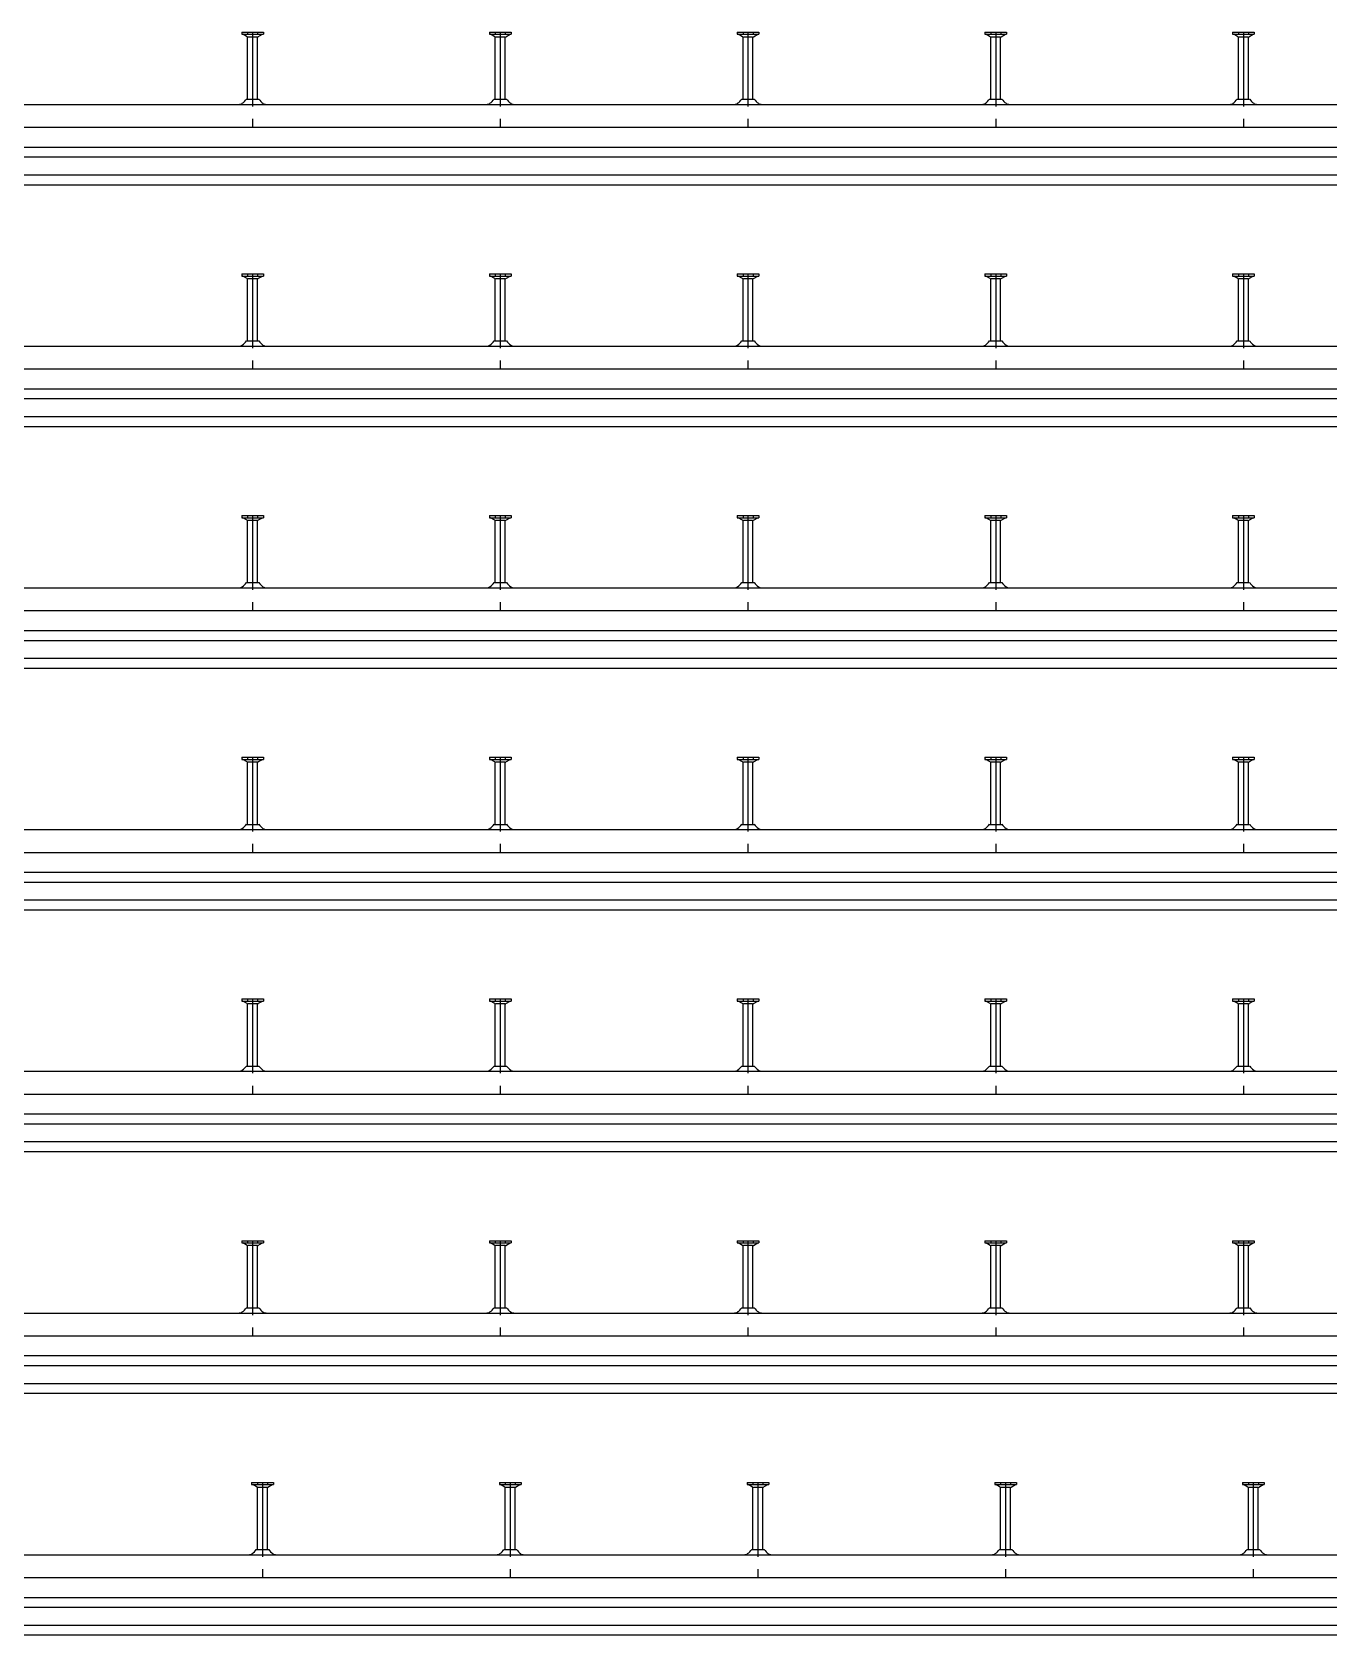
# Model space of a CAD drawing. Header units: millimetres. Extents: x -218 to 5910, y -4299 to 2743.
# Drawn here: x 2393 to 3702, y -4299 to -2681 of the extents above; entities that cross this region are included whole.
import ezdxf

# ---------------------------------------------------------------- set-up
doc = ezdxf.new("R2010")
doc.units = ezdxf.units.MM
doc.header["$LTSCALE"] = 10
doc.linetypes.add('MITTE2', pattern=[1.125, 0.75, -0.125, 0.125, -0.125])
doc.layers.add('HALFEN', color=2, linetype='CONTINUOUS')

msp = doc.modelspace()

# ---------------------------------------------------------------- linework, layer by layer
at = {"layer": 'HALFEN'}
for p, q in [((2604.3, -2680.8), (2626.2, -2680.8)), ((2604.3, -2680.8), (2604.3, -2683)), ((2604.3, -2683), (2626.2, -2683)), ((2609.7, -2685.5), (2605.4, -2683)), ((2610.2, -2680.8), (2610.2, -2683)), ((2619.8, -2685.8), (2610.7, -2685.8)), ((2620.3, -2680.8), (2620.3, -2683)), ((2620.7, -2685.5), (2625.1, -2683)), ((2626.2, -2680.8), (2626.2, -2683)), ((2854.3, -2680.8), (2854.3, -2683)), ((2854.3, -2680.8), (2876.2, -2680.8)), ((2854.3, -2683), (2876.2, -2683)), ((2859.7, -2685.5), (2855.4, -2683)), ((2860.2, -2680.8), (2860.2, -2683)), ((2869.8, -2685.8), (2860.7, -2685.8)), ((2870.3, -2680.8), (2870.3, -2683)), ((2870.7, -2685.5), (2875.1, -2683)), ((2876.2, -2680.8), (2876.2, -2683)), ((3104.3, -2680.8), (3126.2, -2680.8)), ((3104.3, -2680.8), (3104.3, -2683)), ((3104.3, -2683), (3126.2, -2683)), ((3109.7, -2685.5), (3105.4, -2683)), ((3110.2, -2680.8), (3110.2, -2683)), ((3119.8, -2685.8), (3110.7, -2685.8)), ((3120.3, -2680.8), (3120.3, -2683)), ((3120.7, -2685.5), (3125.1, -2683)), ((3126.2, -2680.8), (3126.2, -2683)), ((3354.3, -2680.8), (3354.3, -2683)), ((3354.3, -2680.8), (3376.2, -2680.8)), ((3354.3, -2683), (3376.2, -2683)), ((3359.7, -2685.5), (3355.4, -2683)), ((3360.2, -2680.8), (3360.2, -2683)), ((3369.8, -2685.8), (3360.7, -2685.8)), ((3370.3, -2680.8), (3370.3, -2683)), ((3370.7, -2685.5), (3375.1, -2683)), ((3376.2, -2680.8), (3376.2, -2683)), ((3604.3, -2680.8), (3626.2, -2680.8)), ((3604.3, -2680.8), (3604.3, -2683)), ((3604.3, -2683), (3626.2, -2683)), ((3609.7, -2685.5), (3605.4, -2683)), ((3610.2, -2680.8), (3610.2, -2683)), ((3619.8, -2685.8), (3610.7, -2685.8)), ((3620.3, -2680.8), (3620.3, -2683)), ((3620.7, -2685.5), (3625.1, -2683)), ((3626.2, -2680.8), (3626.2, -2683)), ((2610.2, -2748.5), (2610.2, -2686.3)), ((2620.2, -2748.5), (2620.2, -2686.3)), ((2860.2, -2748.5), (2860.2, -2686.3)), ((2870.2, -2748.5), (2870.2, -2686.3)), ((3110.2, -2748.5), (3110.2, -2686.3)), ((3120.2, -2748.5), (3120.2, -2686.3)), ((3360.2, -2748.5), (3360.2, -2686.3)), ((3370.2, -2748.5), (3370.2, -2686.3)), ((3610.2, -2748.5), (3610.2, -2686.3)), ((3620.2, -2748.5), (3620.2, -2686.3)), ((2609, -2748.5), (2621.5, -2748.5)), ((2859, -2748.5), (2871.5, -2748.5)), ((3109, -2748.5), (3121.5, -2748.5)), ((3359, -2748.5), (3371.5, -2748.5)), ((3609, -2748.5), (3621.5, -2748.5)), ((-159.8, -2753.8), (4390.2, -2753.8)), ((-159.8, -2776.8), (4390.2, -2776.8)), ((-159.8, -2796.8), (4390.2, -2796.8)), ((-159.8, -2806.8), (4390.2, -2806.8)), ((-159.8, -2824.8), (4390.2, -2824.8)), ((-159.8, -2834.8), (4390.2, -2834.8)), ((2604.3, -2924.8), (2626.2, -2924.8)), ((2604.3, -2924.8), (2604.3, -2927)), ((2604.3, -2927), (2626.2, -2927)), ((2609.7, -2929.5), (2605.4, -2927)), ((2610.2, -2924.8), (2610.2, -2927)), ((2620.3, -2924.8), (2620.3, -2927)), ((2620.7, -2929.5), (2625.1, -2927)), ((2626.2, -2924.8), (2626.2, -2927)), ((2854.3, -2924.8), (2854.3, -2927)), ((2854.3, -2924.8), (2876.2, -2924.8)), ((2854.3, -2927), (2876.2, -2927)), ((2859.7, -2929.5), (2855.4, -2927)), ((2860.2, -2924.8), (2860.2, -2927)), ((2870.3, -2924.8), (2870.3, -2927)), ((2870.7, -2929.5), (2875.1, -2927)), ((2876.2, -2924.8), (2876.2, -2927)), ((3104.3, -2924.8), (3126.2, -2924.8)), ((3104.3, -2924.8), (3104.3, -2927)), ((3104.3, -2927), (3126.2, -2927)), ((3109.7, -2929.5), (3105.4, -2927)), ((3110.2, -2924.8), (3110.2, -2927)), ((3120.3, -2924.8), (3120.3, -2927)), ((3120.7, -2929.5), (3125.1, -2927)), ((3126.2, -2924.8), (3126.2, -2927)), ((3354.3, -2924.8), (3354.3, -2927)), ((3354.3, -2924.8), (3376.2, -2924.8)), ((3354.3, -2927), (3376.2, -2927)), ((3359.7, -2929.5), (3355.4, -2927)), ((3360.2, -2924.8), (3360.2, -2927)), ((3370.3, -2924.8), (3370.3, -2927)), ((3370.7, -2929.5), (3375.1, -2927)), ((3376.2, -2924.8), (3376.2, -2927)), ((3604.3, -2924.8), (3626.2, -2924.8)), ((3604.3, -2924.8), (3604.3, -2927)), ((3604.3, -2927), (3626.2, -2927)), ((3609.7, -2929.5), (3605.4, -2927)), ((3610.2, -2924.8), (3610.2, -2927)), ((3620.3, -2924.8), (3620.3, -2927)), ((3620.7, -2929.5), (3625.1, -2927)), ((3626.2, -2924.8), (3626.2, -2927)), ((2610.2, -2992.5), (2610.2, -2930.3)), ((2619.8, -2929.8), (2610.7, -2929.8)), ((2620.2, -2992.5), (2620.2, -2930.3)), ((2860.2, -2992.5), (2860.2, -2930.3)), ((2869.8, -2929.8), (2860.7, -2929.8)), ((2870.2, -2992.5), (2870.2, -2930.3)), ((3110.2, -2992.5), (3110.2, -2930.3)), ((3119.8, -2929.8), (3110.7, -2929.8)), ((3120.2, -2992.5), (3120.2, -2930.3)), ((3360.2, -2992.5), (3360.2, -2930.3)), ((3369.8, -2929.8), (3360.7, -2929.8)), ((3370.2, -2992.5), (3370.2, -2930.3)), ((3610.2, -2992.5), (3610.2, -2930.3)), ((3619.8, -2929.8), (3610.7, -2929.8)), ((3620.2, -2992.5), (3620.2, -2930.3)), ((2609, -2992.5), (2621.5, -2992.5)), ((2859, -2992.5), (2871.5, -2992.5)), ((3109, -2992.5), (3121.5, -2992.5)), ((3359, -2992.5), (3371.5, -2992.5)), ((3609, -2992.5), (3621.5, -2992.5)), ((-159.8, -2997.8), (4640.2, -2997.8)), ((-159.8, -3020.8), (4640.2, -3020.8)), ((-159.8, -3040.8), (4640.2, -3040.8)), ((-159.8, -3050.8), (4640.2, -3050.8)), ((-159.8, -3068.8), (4640.2, -3068.8)), ((-159.8, -3078.8), (4640.2, -3078.8)), ((2604.3, -3168.8), (2626.2, -3168.8)), ((2604.3, -3168.8), (2604.3, -3171)), ((2604.3, -3171), (2626.2, -3171)), ((2609.7, -3173.5), (2605.4, -3171)), ((2610.2, -3168.8), (2610.2, -3171)), ((2620.3, -3168.8), (2620.3, -3171)), ((2620.7, -3173.5), (2625.1, -3171)), ((2626.2, -3168.8), (2626.2, -3171)), ((2854.3, -3168.8), (2854.3, -3171)), ((2854.3, -3168.8), (2876.2, -3168.8)), ((2854.3, -3171), (2876.2, -3171)), ((2859.7, -3173.5), (2855.4, -3171)), ((2860.2, -3168.8), (2860.2, -3171)), ((2870.3, -3168.8), (2870.3, -3171)), ((2870.7, -3173.5), (2875.1, -3171)), ((2876.2, -3168.8), (2876.2, -3171)), ((3104.3, -3168.8), (3126.2, -3168.8)), ((3104.3, -3168.8), (3104.3, -3171)), ((3104.3, -3171), (3126.2, -3171)), ((3109.7, -3173.5), (3105.4, -3171)), ((3110.2, -3168.8), (3110.2, -3171)), ((3120.3, -3168.8), (3120.3, -3171)), ((3120.7, -3173.5), (3125.1, -3171)), ((3126.2, -3168.8), (3126.2, -3171)), ((3354.3, -3168.8), (3354.3, -3171)), ((3354.3, -3168.8), (3376.2, -3168.8)), ((3354.3, -3171), (3376.2, -3171)), ((3359.7, -3173.5), (3355.4, -3171)), ((3360.2, -3168.8), (3360.2, -3171)), ((3370.3, -3168.8), (3370.3, -3171)), ((3370.7, -3173.5), (3375.1, -3171)), ((3376.2, -3168.8), (3376.2, -3171)), ((3604.3, -3168.8), (3626.2, -3168.8)), ((3604.3, -3168.8), (3604.3, -3171)), ((3604.3, -3171), (3626.2, -3171)), ((3609.7, -3173.5), (3605.4, -3171)), ((3610.2, -3168.8), (3610.2, -3171)), ((3620.3, -3168.8), (3620.3, -3171)), ((3620.7, -3173.5), (3625.1, -3171)), ((3626.2, -3168.8), (3626.2, -3171)), ((2610.2, -3236.5), (2610.2, -3174.3)), ((2619.8, -3173.8), (2610.7, -3173.8)), ((2620.2, -3236.5), (2620.2, -3174.3)), ((2860.2, -3236.5), (2860.2, -3174.3)), ((2869.8, -3173.8), (2860.7, -3173.8)), ((2870.2, -3236.5), (2870.2, -3174.3)), ((3110.2, -3236.5), (3110.2, -3174.3)), ((3119.8, -3173.8), (3110.7, -3173.8)), ((3120.2, -3236.5), (3120.2, -3174.3)), ((3360.2, -3236.5), (3360.2, -3174.3)), ((3369.8, -3173.8), (3360.7, -3173.8)), ((3370.2, -3236.5), (3370.2, -3174.3)), ((3610.2, -3236.5), (3610.2, -3174.3)), ((3619.8, -3173.8), (3610.7, -3173.8)), ((3620.2, -3236.5), (3620.2, -3174.3)), ((-159.8, -3241.8), (4890.2, -3241.8)), ((2609, -3236.5), (2621.5, -3236.5)), ((2859, -3236.5), (2871.5, -3236.5)), ((3109, -3236.5), (3121.5, -3236.5)), ((3359, -3236.5), (3371.5, -3236.5)), ((3609, -3236.5), (3621.5, -3236.5)), ((-159.8, -3264.8), (4890.2, -3264.8)), ((-159.8, -3284.8), (4890.2, -3284.8)), ((-159.8, -3294.8), (4890.2, -3294.8)), ((-159.8, -3312.8), (4890.2, -3312.8)), ((-159.8, -3322.8), (4890.2, -3322.8)), ((2604.3, -3412.8), (2626.2, -3412.8)), ((2604.3, -3412.8), (2604.3, -3415)), ((2610.2, -3412.8), (2610.2, -3415)), ((2620.3, -3412.8), (2620.3, -3415)), ((2626.2, -3412.8), (2626.2, -3415)), ((2854.3, -3412.8), (2854.3, -3415)), ((2854.3, -3412.8), (2876.2, -3412.8)), ((2860.2, -3412.8), (2860.2, -3415)), ((2870.3, -3412.8), (2870.3, -3415)), ((2876.2, -3412.8), (2876.2, -3415)), ((3104.3, -3412.8), (3126.2, -3412.8)), ((3104.3, -3412.8), (3104.3, -3415)), ((3110.2, -3412.8), (3110.2, -3415)), ((3120.3, -3412.8), (3120.3, -3415)), ((3126.2, -3412.8), (3126.2, -3415)), ((3354.3, -3412.8), (3354.3, -3415)), ((3354.3, -3412.8), (3376.2, -3412.8)), ((3360.2, -3412.8), (3360.2, -3415)), ((3370.3, -3412.8), (3370.3, -3415)), ((3376.2, -3412.8), (3376.2, -3415)), ((3604.3, -3412.8), (3626.2, -3412.8)), ((3604.3, -3412.8), (3604.3, -3415)), ((3610.2, -3412.8), (3610.2, -3415)), ((3620.3, -3412.8), (3620.3, -3415)), ((3626.2, -3412.8), (3626.2, -3415)), ((2604.3, -3415), (2626.2, -3415)), ((2609.7, -3417.5), (2605.4, -3415)), ((2610.2, -3480.5), (2610.2, -3418.3)), ((2619.8, -3417.8), (2610.7, -3417.8)), ((2620.2, -3480.5), (2620.2, -3418.3)), ((2620.7, -3417.5), (2625.1, -3415)), ((2854.3, -3415), (2876.2, -3415)), ((2859.7, -3417.5), (2855.4, -3415)), ((2860.2, -3480.5), (2860.2, -3418.3)), ((2869.8, -3417.8), (2860.7, -3417.8)), ((2870.2, -3480.5), (2870.2, -3418.3)), ((2870.7, -3417.5), (2875.1, -3415)), ((3104.3, -3415), (3126.2, -3415)), ((3109.7, -3417.5), (3105.4, -3415)), ((3110.2, -3480.5), (3110.2, -3418.3)), ((3119.8, -3417.8), (3110.7, -3417.8)), ((3120.2, -3480.5), (3120.2, -3418.3)), ((3120.7, -3417.5), (3125.1, -3415)), ((3354.3, -3415), (3376.2, -3415)), ((3359.7, -3417.5), (3355.4, -3415)), ((3360.2, -3480.5), (3360.2, -3418.3)), ((3369.8, -3417.8), (3360.7, -3417.8)), ((3370.2, -3480.5), (3370.2, -3418.3)), ((3370.7, -3417.5), (3375.1, -3415)), ((3604.3, -3415), (3626.2, -3415)), ((3609.7, -3417.5), (3605.4, -3415)), ((3610.2, -3480.5), (3610.2, -3418.3)), ((3619.8, -3417.8), (3610.7, -3417.8)), ((3620.2, -3480.5), (3620.2, -3418.3)), ((3620.7, -3417.5), (3625.1, -3415)), ((-159.8, -3485.8), (5140.2, -3485.8)), ((2609, -3480.5), (2621.5, -3480.5)), ((2859, -3480.5), (2871.5, -3480.5)), ((3109, -3480.5), (3121.5, -3480.5)), ((3359, -3480.5), (3371.5, -3480.5)), ((3609, -3480.5), (3621.5, -3480.5)), ((-159.8, -3508.8), (5140.2, -3508.8)), ((-159.8, -3528.8), (5140.2, -3528.8)), ((-159.8, -3538.8), (5140.2, -3538.8)), ((-159.8, -3556.8), (5140.2, -3556.8)), ((-159.8, -3566.8), (5140.2, -3566.8)), ((2604.3, -3656.8), (2626.2, -3656.8)), ((2604.3, -3656.8), (2604.3, -3659)), ((2604.3, -3659), (2626.2, -3659)), ((2609.7, -3661.5), (2605.4, -3659)), ((2610.2, -3656.8), (2610.2, -3659)), ((2610.2, -3724.5), (2610.2, -3662.3)), ((2619.8, -3661.8), (2610.7, -3661.8)), ((2620.2, -3724.5), (2620.2, -3662.3)), ((2620.3, -3656.8), (2620.3, -3659)), ((2620.7, -3661.5), (2625.1, -3659)), ((2626.2, -3656.8), (2626.2, -3659)), ((2854.3, -3656.8), (2854.3, -3659)), ((2854.3, -3656.8), (2876.2, -3656.8)), ((2854.3, -3659), (2876.2, -3659)), ((2859.7, -3661.5), (2855.4, -3659)), ((2860.2, -3656.8), (2860.2, -3659)), ((2860.2, -3724.5), (2860.2, -3662.3)), ((2869.8, -3661.8), (2860.7, -3661.8)), ((2870.2, -3724.5), (2870.2, -3662.3)), ((2870.3, -3656.8), (2870.3, -3659)), ((2870.7, -3661.5), (2875.1, -3659)), ((2876.2, -3656.8), (2876.2, -3659)), ((3104.3, -3656.8), (3126.2, -3656.8)), ((3104.3, -3656.8), (3104.3, -3659)), ((3104.3, -3659), (3126.2, -3659)), ((3109.7, -3661.5), (3105.4, -3659)), ((3110.2, -3656.8), (3110.2, -3659)), ((3110.2, -3724.5), (3110.2, -3662.3)), ((3119.8, -3661.8), (3110.7, -3661.8)), ((3120.2, -3724.5), (3120.2, -3662.3)), ((3120.3, -3656.8), (3120.3, -3659)), ((3120.7, -3661.5), (3125.1, -3659)), ((3126.2, -3656.8), (3126.2, -3659)), ((3354.3, -3656.8), (3354.3, -3659)), ((3354.3, -3656.8), (3376.2, -3656.8)), ((3354.3, -3659), (3376.2, -3659)), ((3359.7, -3661.5), (3355.4, -3659)), ((3360.2, -3656.8), (3360.2, -3659)), ((3360.2, -3724.5), (3360.2, -3662.3)), ((3369.8, -3661.8), (3360.7, -3661.8)), ((3370.2, -3724.5), (3370.2, -3662.3)), ((3370.3, -3656.8), (3370.3, -3659)), ((3370.7, -3661.5), (3375.1, -3659)), ((3376.2, -3656.8), (3376.2, -3659)), ((3604.3, -3656.8), (3626.2, -3656.8)), ((3604.3, -3656.8), (3604.3, -3659)), ((3604.3, -3659), (3626.2, -3659)), ((3609.7, -3661.5), (3605.4, -3659)), ((3610.2, -3656.8), (3610.2, -3659)), ((3610.2, -3724.5), (3610.2, -3662.3)), ((3619.8, -3661.8), (3610.7, -3661.8)), ((3620.2, -3724.5), (3620.2, -3662.3)), ((3620.3, -3656.8), (3620.3, -3659)), ((3620.7, -3661.5), (3625.1, -3659)), ((3626.2, -3656.8), (3626.2, -3659)), ((-159.8, -3729.8), (5390.2, -3729.8)), ((2609, -3724.5), (2621.5, -3724.5)), ((2859, -3724.5), (2871.5, -3724.5)), ((3109, -3724.5), (3121.5, -3724.5)), ((3359, -3724.5), (3371.5, -3724.5)), ((3609, -3724.5), (3621.5, -3724.5)), ((-159.8, -3752.8), (5390.2, -3752.8)), ((-159.8, -3772.8), (5390.2, -3772.8)), ((-159.8, -3782.8), (5390.2, -3782.8)), ((-159.8, -3800.8), (5390.2, -3800.8)), ((-159.8, -3810.8), (5390.2, -3810.8)), ((2604.3, -3900.8), (2626.2, -3900.8)), ((2604.3, -3900.8), (2604.3, -3903)), ((2604.3, -3903), (2626.2, -3903)), ((2609.7, -3905.5), (2605.4, -3903)), ((2610.2, -3900.8), (2610.2, -3903)), ((2610.2, -3968.5), (2610.2, -3906.3)), ((2619.8, -3905.8), (2610.7, -3905.8)), ((2620.2, -3968.5), (2620.2, -3906.3)), ((2620.3, -3900.8), (2620.3, -3903)), ((2620.7, -3905.5), (2625.1, -3903)), ((2626.2, -3900.8), (2626.2, -3903)), ((2854.3, -3900.8), (2854.3, -3903)), ((2854.3, -3900.8), (2876.2, -3900.8)), ((2854.3, -3903), (2876.2, -3903)), ((2859.7, -3905.5), (2855.4, -3903)), ((2860.2, -3900.8), (2860.2, -3903)), ((2860.2, -3968.5), (2860.2, -3906.3)), ((2869.8, -3905.8), (2860.7, -3905.8)), ((2870.2, -3968.5), (2870.2, -3906.3)), ((2870.3, -3900.8), (2870.3, -3903)), ((2870.7, -3905.5), (2875.1, -3903)), ((2876.2, -3900.8), (2876.2, -3903)), ((3104.3, -3900.8), (3126.2, -3900.8)), ((3104.3, -3900.8), (3104.3, -3903)), ((3104.3, -3903), (3126.2, -3903)), ((3109.7, -3905.5), (3105.4, -3903)), ((3110.2, -3900.8), (3110.2, -3903)), ((3110.2, -3968.5), (3110.2, -3906.3)), ((3119.8, -3905.8), (3110.7, -3905.8)), ((3120.2, -3968.5), (3120.2, -3906.3)), ((3120.3, -3900.8), (3120.3, -3903)), ((3120.7, -3905.5), (3125.1, -3903)), ((3126.2, -3900.8), (3126.2, -3903)), ((3354.3, -3900.8), (3354.3, -3903)), ((3354.3, -3900.8), (3376.2, -3900.8)), ((3354.3, -3903), (3376.2, -3903)), ((3359.7, -3905.5), (3355.4, -3903)), ((3360.2, -3900.8), (3360.2, -3903)), ((3360.2, -3968.5), (3360.2, -3906.3)), ((3369.8, -3905.8), (3360.7, -3905.8)), ((3370.2, -3968.5), (3370.2, -3906.3)), ((3370.3, -3900.8), (3370.3, -3903)), ((3370.7, -3905.5), (3375.1, -3903)), ((3376.2, -3900.8), (3376.2, -3903)), ((3604.3, -3900.8), (3626.2, -3900.8)), ((3604.3, -3900.8), (3604.3, -3903)), ((3604.3, -3903), (3626.2, -3903)), ((3609.7, -3905.5), (3605.4, -3903)), ((3610.2, -3900.8), (3610.2, -3903)), ((3610.2, -3968.5), (3610.2, -3906.3)), ((3619.8, -3905.8), (3610.7, -3905.8)), ((3620.2, -3968.5), (3620.2, -3906.3)), ((3620.3, -3900.8), (3620.3, -3903)), ((3620.7, -3905.5), (3625.1, -3903)), ((3626.2, -3900.8), (3626.2, -3903)), ((-159.8, -3973.8), (5640.2, -3973.8)), ((2609, -3968.5), (2621.5, -3968.5)), ((2859, -3968.5), (2871.5, -3968.5)), ((3109, -3968.5), (3121.5, -3968.5)), ((3359, -3968.5), (3371.5, -3968.5)), ((3609, -3968.5), (3621.5, -3968.5)), ((-159.8, -3996.8), (5640.2, -3996.8)), ((-159.8, -4016.8), (5640.2, -4016.8)), ((-159.8, -4026.8), (5640.2, -4026.8)), ((-159.8, -4044.8), (5640.2, -4044.8)), ((-159.8, -4054.8), (5640.2, -4054.8)), ((2614.3, -4144.8), (2636.2, -4144.8)), ((2614.3, -4144.8), (2614.3, -4147)), ((2614.3, -4147), (2636.2, -4147)), ((2619.7, -4149.5), (2615.4, -4147)), ((2620.2, -4144.8), (2620.2, -4147)), ((2620.2, -4212.5), (2620.2, -4150.3)), ((2629.8, -4149.8), (2620.7, -4149.8)), ((2630.2, -4212.5), (2630.2, -4150.3)), ((2630.3, -4144.8), (2630.3, -4147)), ((2630.7, -4149.5), (2635.1, -4147)), ((2636.2, -4144.8), (2636.2, -4147)), ((2864.3, -4144.8), (2886.2, -4144.8)), ((2864.3, -4144.8), (2864.3, -4147)), ((2864.3, -4147), (2886.2, -4147)), ((2869.7, -4149.5), (2865.4, -4147)), ((2870.2, -4144.8), (2870.2, -4147)), ((2870.2, -4212.5), (2870.2, -4150.3)), ((2879.8, -4149.8), (2870.7, -4149.8)), ((2880.2, -4212.5), (2880.2, -4150.3)), ((2880.3, -4144.8), (2880.3, -4147)), ((2880.7, -4149.5), (2885.1, -4147)), ((2886.2, -4144.8), (2886.2, -4147)), ((3114.3, -4144.8), (3136.2, -4144.8)), ((3114.3, -4144.8), (3114.3, -4147)), ((3114.3, -4147), (3136.2, -4147)), ((3119.7, -4149.5), (3115.4, -4147)), ((3120.2, -4144.8), (3120.2, -4147)), ((3120.2, -4212.5), (3120.2, -4150.3)), ((3129.8, -4149.8), (3120.7, -4149.8)), ((3130.2, -4212.5), (3130.2, -4150.3)), ((3130.3, -4144.8), (3130.3, -4147)), ((3130.7, -4149.5), (3135.1, -4147)), ((3136.2, -4144.8), (3136.2, -4147)), ((3364.3, -4144.8), (3386.2, -4144.8)), ((3364.3, -4144.8), (3364.3, -4147)), ((3364.3, -4147), (3386.2, -4147)), ((3369.7, -4149.5), (3365.4, -4147)), ((3370.2, -4144.8), (3370.2, -4147)), ((3370.2, -4212.5), (3370.2, -4150.3)), ((3379.8, -4149.8), (3370.7, -4149.8)), ((3380.2, -4212.5), (3380.2, -4150.3)), ((3380.3, -4144.8), (3380.3, -4147)), ((3380.7, -4149.5), (3385.1, -4147)), ((3386.2, -4144.8), (3386.2, -4147)), ((3614.3, -4144.8), (3636.2, -4144.8)), ((3614.3, -4144.8), (3614.3, -4147)), ((3614.3, -4147), (3636.2, -4147)), ((3619.7, -4149.5), (3615.4, -4147)), ((3620.2, -4144.8), (3620.2, -4147)), ((3620.2, -4212.5), (3620.2, -4150.3)), ((3629.8, -4149.8), (3620.7, -4149.8)), ((3630.2, -4212.5), (3630.2, -4150.3)), ((3630.3, -4144.8), (3630.3, -4147)), ((3630.7, -4149.5), (3635.1, -4147)), ((3636.2, -4144.8), (3636.2, -4147)), ((-159.8, -4217.8), (5910.2, -4217.8)), ((2619, -4212.5), (2631.5, -4212.5)), ((2869, -4212.5), (2881.5, -4212.5)), ((3119, -4212.5), (3131.5, -4212.5)), ((3369, -4212.5), (3381.5, -4212.5)), ((3619, -4212.5), (3631.5, -4212.5)), ((-159.8, -4240.8), (5910.2, -4240.8)), ((-159.8, -4260.8), (5910.2, -4260.8)), ((-159.8, -4270.8), (5910.2, -4270.8)), ((-159.8, -4288.8), (5910.2, -4288.8)), ((-159.8, -4298.8), (5910.2, -4298.8))]:
    msp.add_line(p, q, dxfattribs=at)
at = {"layer": 'HALFEN', "color": 1, "linetype": 'MITTE2', "ltscale": 10}
for p, q in [((2615.2, -2680.8), (2615.2, -2776.8)), ((2865.2, -2680.8), (2865.2, -2776.8)), ((3115.2, -2680.8), (3115.2, -2776.8)), ((3365.2, -2680.8), (3365.2, -2776.8)), ((3615.2, -2680.8), (3615.2, -2776.8)), ((2615.2, -2924.8), (2615.2, -3020.8)), ((2865.2, -2924.8), (2865.2, -3020.8)), ((3115.2, -2924.8), (3115.2, -3020.8)), ((3365.2, -2924.8), (3365.2, -3020.8)), ((3615.2, -2924.8), (3615.2, -3020.8)), ((2615.2, -3168.8), (2615.2, -3264.8)), ((2865.2, -3168.8), (2865.2, -3264.8)), ((3115.2, -3168.8), (3115.2, -3264.8)), ((3365.2, -3168.8), (3365.2, -3264.8)), ((3615.2, -3168.8), (3615.2, -3264.8)), ((2615.2, -3412.8), (2615.2, -3508.8)), ((2865.2, -3412.8), (2865.2, -3508.8)), ((3115.2, -3412.8), (3115.2, -3508.8)), ((3365.2, -3412.8), (3365.2, -3508.8)), ((3615.2, -3412.8), (3615.2, -3508.8)), ((2615.2, -3656.8), (2615.2, -3752.8)), ((2865.2, -3656.8), (2865.2, -3752.8)), ((3115.2, -3656.8), (3115.2, -3752.8)), ((3365.2, -3656.8), (3365.2, -3752.8)), ((3615.2, -3656.8), (3615.2, -3752.8)), ((2615.2, -3900.8), (2615.2, -3996.8)), ((2865.2, -3900.8), (2865.2, -3996.8)), ((3115.2, -3900.8), (3115.2, -3996.8)), ((3365.2, -3900.8), (3365.2, -3996.8)), ((3615.2, -3900.8), (3615.2, -3996.8)), ((2625.2, -4144.8), (2625.2, -4240.8)), ((2875.2, -4144.8), (2875.2, -4240.8)), ((3125.2, -4144.8), (3125.2, -4240.8)), ((3375.2, -4144.8), (3375.2, -4240.8)), ((3625.2, -4144.8), (3625.2, -4240.8))]:
    msp.add_line(p, q, dxfattribs=at)
at = {"layer": 'HALFEN'}
for centre, radius, start, end in [((2609.2, -2686.3), 1, 0, 60), ((2621.2, -2686.3), 1, 120, 180), ((2859.2, -2686.3), 1, 0, 60), ((2871.2, -2686.3), 1, 120, 180), ((3109.2, -2686.3), 1, 0, 60), ((3121.2, -2686.3), 1, 120, 180), ((3359.2, -2686.3), 1, 0, 60), ((3371.2, -2686.3), 1, 120, 180), ((3609.2, -2686.3), 1, 0, 60), ((3621.2, -2686.3), 1, 120, 180), ((2594.7, -2738.5), 17.4, 305.3444, 325.0185), ((2635.8, -2738.5), 17.4, 214.9815, 234.6556), ((2844.7, -2738.5), 17.4, 305.3444, 325.0185), ((2885.8, -2738.5), 17.4, 214.9815, 234.6556), ((3094.7, -2738.5), 17.4, 305.3444, 325.0185), ((3135.8, -2738.5), 17.4, 214.9815, 234.6556), ((3344.7, -2738.5), 17.4, 305.3444, 325.0185), ((3385.8, -2738.5), 17.4, 214.9815, 234.6556), ((3594.7, -2738.5), 17.4, 305.3444, 325.0185), ((3635.8, -2738.5), 17.4, 214.9815, 234.6556), ((2601.6, -2748.2), 5.54, 270, 305.3444), ((2628.9, -2748.2), 5.54, 234.6556, 270), ((2851.6, -2748.2), 5.54, 270, 305.3444), ((2878.9, -2748.2), 5.54, 234.6556, 270), ((3101.6, -2748.2), 5.54, 270, 305.3444), ((3128.9, -2748.2), 5.54, 234.6556, 270), ((3351.6, -2748.2), 5.54, 270, 305.3444), ((3378.9, -2748.2), 5.54, 234.6556, 270), ((3601.6, -2748.2), 5.54, 270, 305.3444), ((3628.9, -2748.2), 5.54, 234.6556, 270), ((2609.2, -2930.3), 1, 0, 60), ((2621.2, -2930.3), 1, 120, 180), ((2859.2, -2930.3), 1, 0, 60), ((2871.2, -2930.3), 1, 120, 180), ((3109.2, -2930.3), 1, 0, 60), ((3121.2, -2930.3), 1, 120, 180), ((3359.2, -2930.3), 1, 0, 60), ((3371.2, -2930.3), 1, 120, 180), ((3609.2, -2930.3), 1, 0, 60), ((3621.2, -2930.3), 1, 120, 180), ((2594.7, -2982.5), 17.4, 305.3444, 325.0185), ((2635.8, -2982.5), 17.4, 214.9815, 234.6556), ((2844.7, -2982.5), 17.4, 305.3444, 325.0185), ((2885.8, -2982.5), 17.4, 214.9815, 234.6556), ((3094.7, -2982.5), 17.4, 305.3444, 325.0185), ((3135.8, -2982.5), 17.4, 214.9815, 234.6556), ((3344.7, -2982.5), 17.4, 305.3444, 325.0185), ((3385.8, -2982.5), 17.4, 214.9815, 234.6556), ((3594.7, -2982.5), 17.4, 305.3444, 325.0185), ((3635.8, -2982.5), 17.4, 214.9815, 234.6556), ((2601.6, -2992.2), 5.54, 270, 305.3444), ((2628.9, -2992.2), 5.54, 234.6556, 270), ((2851.6, -2992.2), 5.54, 270, 305.3444), ((2878.9, -2992.2), 5.54, 234.6556, 270), ((3101.6, -2992.2), 5.54, 270, 305.3444), ((3128.9, -2992.2), 5.54, 234.6556, 270), ((3351.6, -2992.2), 5.54, 270, 305.3444), ((3378.9, -2992.2), 5.54, 234.6556, 270), ((3601.6, -2992.2), 5.54, 270, 305.3444), ((3628.9, -2992.2), 5.54, 234.6556, 270), ((2609.2, -3174.3), 1, 0, 60), ((2621.2, -3174.3), 1, 120, 180), ((2859.2, -3174.3), 1, 0, 60), ((2871.2, -3174.3), 1, 120, 180), ((3109.2, -3174.3), 1, 0, 60), ((3121.2, -3174.3), 1, 120, 180), ((3359.2, -3174.3), 1, 0, 60), ((3371.2, -3174.3), 1, 120, 180), ((3609.2, -3174.3), 1, 0, 60), ((3621.2, -3174.3), 1, 120, 180), ((2601.6, -3236.2), 5.54, 270, 305.3444), ((2594.7, -3226.5), 17.4, 305.3444, 325.0185), ((2635.8, -3226.5), 17.4, 214.9815, 234.6556), ((2628.9, -3236.2), 5.54, 234.6556, 270), ((2851.6, -3236.2), 5.54, 270, 305.3444), ((2844.7, -3226.5), 17.4, 305.3444, 325.0185), ((2885.8, -3226.5), 17.4, 214.9815, 234.6556), ((2878.9, -3236.2), 5.54, 234.6556, 270), ((3101.6, -3236.2), 5.54, 270, 305.3444), ((3094.7, -3226.5), 17.4, 305.3444, 325.0185), ((3135.8, -3226.5), 17.4, 214.9815, 234.6556), ((3128.9, -3236.2), 5.54, 234.6556, 270), ((3351.6, -3236.2), 5.54, 270, 305.3444), ((3344.7, -3226.5), 17.4, 305.3444, 325.0185), ((3385.8, -3226.5), 17.4, 214.9815, 234.6556), ((3378.9, -3236.2), 5.54, 234.6556, 270), ((3601.6, -3236.2), 5.54, 270, 305.3444), ((3594.7, -3226.5), 17.4, 305.3444, 325.0185), ((3635.8, -3226.5), 17.4, 214.9815, 234.6556), ((3628.9, -3236.2), 5.54, 234.6556, 270), ((2609.2, -3418.3), 1, 0, 60), ((2621.2, -3418.3), 1, 120, 180), ((2859.2, -3418.3), 1, 0, 60), ((2871.2, -3418.3), 1, 120, 180), ((3109.2, -3418.3), 1, 0, 60), ((3121.2, -3418.3), 1, 120, 180), ((3359.2, -3418.3), 1, 0, 60), ((3371.2, -3418.3), 1, 120, 180), ((3609.2, -3418.3), 1, 0, 60), ((3621.2, -3418.3), 1, 120, 180), ((2601.6, -3480.2), 5.54, 270, 305.3444), ((2594.7, -3470.5), 17.4, 305.3444, 325.0185), ((2635.8, -3470.5), 17.4, 214.9815, 234.6556), ((2628.9, -3480.2), 5.54, 234.6556, 270), ((2851.6, -3480.2), 5.54, 270, 305.3444), ((2844.7, -3470.5), 17.4, 305.3444, 325.0185), ((2885.8, -3470.5), 17.4, 214.9815, 234.6556), ((2878.9, -3480.2), 5.54, 234.6556, 270), ((3101.6, -3480.2), 5.54, 270, 305.3444), ((3094.7, -3470.5), 17.4, 305.3444, 325.0185), ((3135.8, -3470.5), 17.4, 214.9815, 234.6556), ((3128.9, -3480.2), 5.54, 234.6556, 270), ((3351.6, -3480.2), 5.54, 270, 305.3444), ((3344.7, -3470.5), 17.4, 305.3444, 325.0185), ((3385.8, -3470.5), 17.4, 214.9815, 234.6556), ((3378.9, -3480.2), 5.54, 234.6556, 270), ((3601.6, -3480.2), 5.54, 270, 305.3444), ((3594.7, -3470.5), 17.4, 305.3444, 325.0185), ((3635.8, -3470.5), 17.4, 214.9815, 234.6556), ((3628.9, -3480.2), 5.54, 234.6556, 270), ((2609.2, -3662.3), 1, 0, 60), ((2621.2, -3662.3), 1, 120, 180), ((2859.2, -3662.3), 1, 0, 60), ((2871.2, -3662.3), 1, 120, 180), ((3109.2, -3662.3), 1, 0, 60), ((3121.2, -3662.3), 1, 120, 180), ((3359.2, -3662.3), 1, 0, 60), ((3371.2, -3662.3), 1, 120, 180), ((3609.2, -3662.3), 1, 0, 60), ((3621.2, -3662.3), 1, 120, 180), ((2601.6, -3724.2), 5.54, 270, 305.3444), ((2594.7, -3714.5), 17.4, 305.3444, 325.0185), ((2635.8, -3714.5), 17.4, 214.9815, 234.6556), ((2628.9, -3724.2), 5.54, 234.6556, 270), ((2851.6, -3724.2), 5.54, 270, 305.3444), ((2844.7, -3714.5), 17.4, 305.3444, 325.0185), ((2885.8, -3714.5), 17.4, 214.9815, 234.6556), ((2878.9, -3724.2), 5.54, 234.6556, 270), ((3101.6, -3724.2), 5.54, 270, 305.3444), ((3094.7, -3714.5), 17.4, 305.3444, 325.0185), ((3135.8, -3714.5), 17.4, 214.9815, 234.6556), ((3128.9, -3724.2), 5.54, 234.6556, 270), ((3351.6, -3724.2), 5.54, 270, 305.3444), ((3344.7, -3714.5), 17.4, 305.3444, 325.0185), ((3385.8, -3714.5), 17.4, 214.9815, 234.6556), ((3378.9, -3724.2), 5.54, 234.6556, 270), ((3601.6, -3724.2), 5.54, 270, 305.3444), ((3594.7, -3714.5), 17.4, 305.3444, 325.0185), ((3635.8, -3714.5), 17.4, 214.9815, 234.6556), ((3628.9, -3724.2), 5.54, 234.6556, 270), ((2609.2, -3906.3), 1, 0, 60), ((2621.2, -3906.3), 1, 120, 180), ((2859.2, -3906.3), 1, 0, 60), ((2871.2, -3906.3), 1, 120, 180), ((3109.2, -3906.3), 1, 0, 60), ((3121.2, -3906.3), 1, 120, 180), ((3359.2, -3906.3), 1, 0, 60), ((3371.2, -3906.3), 1, 120, 180), ((3609.2, -3906.3), 1, 0, 60), ((3621.2, -3906.3), 1, 120, 180), ((2601.6, -3968.2), 5.54, 270, 305.3444), ((2594.7, -3958.5), 17.4, 305.3444, 325.0185), ((2635.8, -3958.5), 17.4, 214.9815, 234.6556), ((2628.9, -3968.2), 5.54, 234.6556, 270), ((2851.6, -3968.2), 5.54, 270, 305.3444), ((2844.7, -3958.5), 17.4, 305.3444, 325.0185), ((2885.8, -3958.5), 17.4, 214.9815, 234.6556), ((2878.9, -3968.2), 5.54, 234.6556, 270), ((3101.6, -3968.2), 5.54, 270, 305.3444), ((3094.7, -3958.5), 17.4, 305.3444, 325.0185), ((3135.8, -3958.5), 17.4, 214.9815, 234.6556), ((3128.9, -3968.2), 5.54, 234.6556, 270), ((3351.6, -3968.2), 5.54, 270, 305.3444), ((3344.7, -3958.5), 17.4, 305.3444, 325.0185), ((3385.8, -3958.5), 17.4, 214.9815, 234.6556), ((3378.9, -3968.2), 5.54, 234.6556, 270), ((3601.6, -3968.2), 5.54, 270, 305.3444), ((3594.7, -3958.5), 17.4, 305.3444, 325.0185), ((3635.8, -3958.5), 17.4, 214.9815, 234.6556), ((3628.9, -3968.2), 5.54, 234.6556, 270), ((2619.2, -4150.3), 1, 0, 60), ((2631.2, -4150.3), 1, 120, 180), ((2869.2, -4150.3), 1, 0, 60), ((2881.2, -4150.3), 1, 120, 180), ((3119.2, -4150.3), 1, 0, 60), ((3131.2, -4150.3), 1, 120, 180), ((3369.2, -4150.3), 1, 0, 60), ((3381.2, -4150.3), 1, 120, 180), ((3619.2, -4150.3), 1, 0, 60), ((3631.2, -4150.3), 1, 120, 180), ((2611.6, -4212.2), 5.54, 270, 305.3444), ((2604.7, -4202.5), 17.4, 305.3444, 325.0185), ((2645.8, -4202.5), 17.4, 214.9815, 234.6556), ((2638.9, -4212.2), 5.54, 234.6556, 270), ((2861.6, -4212.2), 5.54, 270, 305.3444), ((2854.7, -4202.5), 17.4, 305.3444, 325.0185), ((2895.8, -4202.5), 17.4, 214.9815, 234.6556), ((2888.9, -4212.2), 5.54, 234.6556, 270), ((3111.6, -4212.2), 5.54, 270, 305.3444), ((3104.7, -4202.5), 17.4, 305.3444, 325.0185), ((3145.8, -4202.5), 17.4, 214.9815, 234.6556), ((3138.9, -4212.2), 5.54, 234.6556, 270), ((3361.6, -4212.2), 5.54, 270, 305.3444), ((3354.7, -4202.5), 17.4, 305.3444, 325.0185), ((3395.8, -4202.5), 17.4, 214.9815, 234.6556), ((3388.9, -4212.2), 5.54, 234.6556, 270), ((3611.6, -4212.2), 5.54, 270, 305.3444), ((3604.7, -4202.5), 17.4, 305.3444, 325.0185), ((3645.8, -4202.5), 17.4, 214.9815, 234.6556), ((3638.9, -4212.2), 5.54, 234.6556, 270)]:
    msp.add_arc(centre, radius, start, end, dxfattribs=at)

doc.saveas('drawing.dxf')
